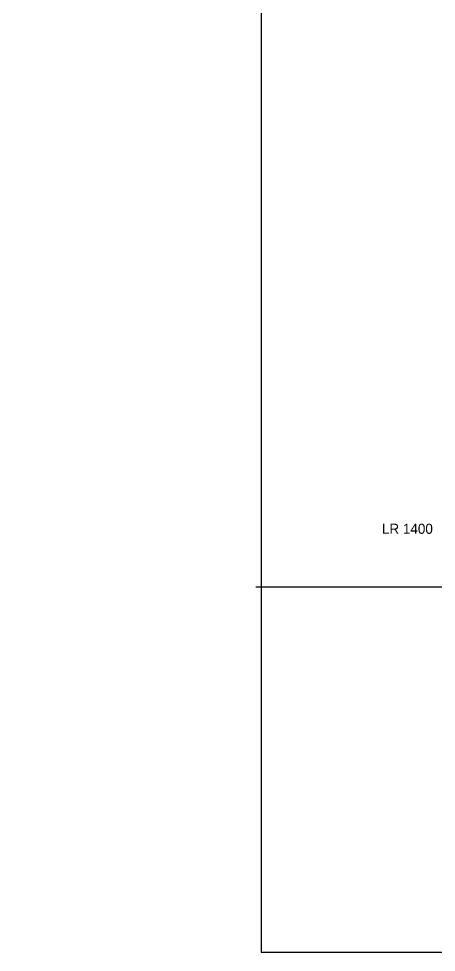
# Model space of a CAD drawing. Header units: millimetres. Extents: x 231823 to 465764730, y -4950 to 144085.
# Drawn here: x 927984 to 961179, y -4415 to 69835 of the extents above; entities that cross this region are included whole.
import ezdxf

# ---------------------------------------------------------------- set-up
doc = ezdxf.new("R2010")
doc.units = ezdxf.units.MM

msp = doc.modelspace()

# ---------------------------------------------------------------- linework, layer by layer
msp.add_line((962005.622, 24611.623), (946842.621, 24611.623))
msp.add_lwpolyline([(947264.7, -4415.342), (1052264.7, -4415.342), (1052264.7, 144084.658), (947264.7, 144084.658)], close=True)

# ---------------------------------------------------------------- texts
at = {"color": 7, "ltscale": 50, "insert": (960903.465, 29264.498), "char_height": 800, "attachment_point": 6}
msp.add_mtext('{\\fVijaya|b0|i0|c0|p34;LR 1400}', dxfattribs=at)

doc.saveas('drawing.dxf')
